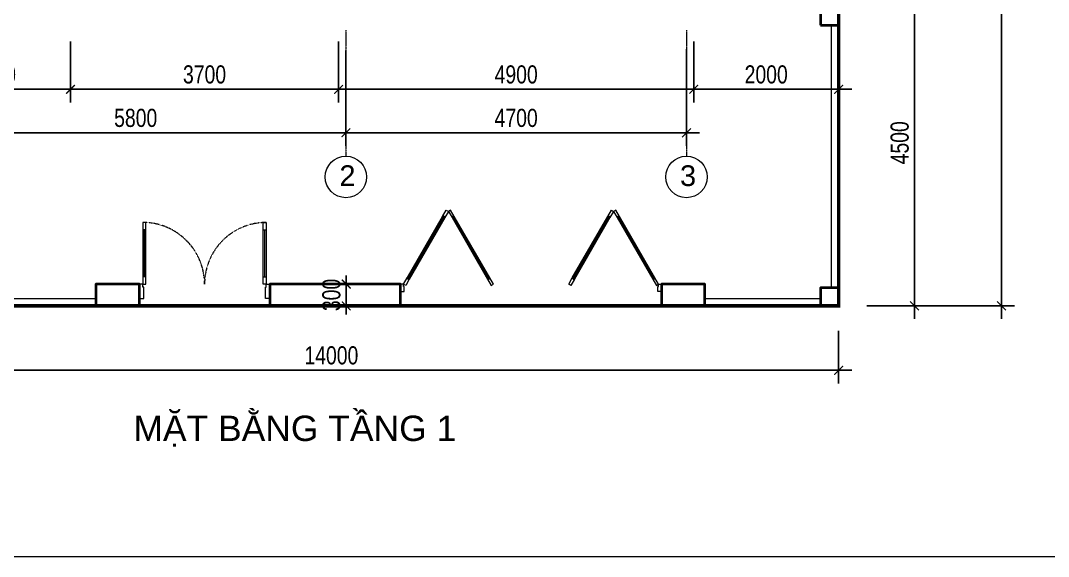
# Model space of a CAD drawing. Header units: millimetres. Extents: x 33748 to 451939, y -263262 to 62681.
# Drawn here: x 189443 to 203627, y -194383 to -186987 of the extents above; entities that cross this region are included whole.
import ezdxf
from ezdxf.enums import TextEntityAlignment as Align

# ---------------------------------------------------------------- set-up
doc = ezdxf.new("R2010")
doc.units = ezdxf.units.MM
doc.header["$PDMODE"] = 98
doc.linetypes.add('CENTER', pattern=[50.8, 31.75, -6.35, 6.35, -6.35])
doc.linetypes.add('HIDDEN', pattern=[0.375, 0.25, -0.125])
doc.layers.get('Defpoints').update_dxf_attribs({"color": 202, "lineweight": 13})
for name, color, linetype, lineweight in [('-CENTER', 143, 'CENTER', 13), ('-DOOR', 137, 'Continuous', 9), ('-KH', 143, 'Continuous', 13), ('-LINE1', 7, 'Continuous', 18), ('-RANH GIOI KHU DAT', 12, 'CENTER', 18), ('-TEXT', 7, 'Continuous', 15), ('-WALL', 4, 'Continuous', 35)]:
    doc.layers.add(name, color=color, linetype=linetype, lineweight=lineweight)
doc.layers.add('12. NET DIM', color=9, linetype='Continuous')
doc.styles.add('1', font='arial.ttf')
doc.styles.add('AVANH', font='', dxfattribs={"width": 0.8})
doc.styles.get("Standard").update_dxf_attribs({"font": 'arial.ttf'})
doc.styles.get('AVANH').set_extended_font_data('.VnAvantH')
doc.dimstyles.new('C_100A3', dxfattribs={"dimscale": 100, "dimtxt": 2.5, "dimasz": 1.2, "dimexe": 1.8, "dimexo": 0, "dimgap": 0.75, "dimtad": 1, "dimdec": 0, "dimzin": 0, "dimdsep": 46, "dimtxsty": 'AVANH', "dimblk": 'ARCHTICK', "dimcen": 0, "dimdle": 1.8, "dimclrd": 256, "dimclre": 256, "dimclrt": 7, "dimadec": 0, "dimazin": 0, "dimtfac": 0.0001, "dimtdec": 0, "dimtix": 1, "dimtmove": 2, "dimatfit": 3, "dimldrblk": 'ARCHTICK', "dimfxl": 1.8, "dimtolj": 1, "dimtzin": 0, "dimarcsym": 0})

# ---------------------------------------------------------------- blocks, each defined once
blk = doc.blocks.new('_ARCHTICK')
at = {"const_width": 0.15}
blk.add_lwpolyline([(-0.5, -0.5), (0.5, 0.5)], dxfattribs=at)
blk = doc.blocks.new('*D862')
at = {"layer": '12. NET DIM', "lineweight": -2, "transparency": 16777216}
for p, q in [((193832, -187277), (193832, -188116)), ((198732, -187277), (198732, -188116)), ((198912, -187936), (193652, -187936))]:
    blk.add_line(p, q, dxfattribs=at)
at = {"layer": 'Defpoints', "color": 0, "transparency": 16777216}
for p in [(193832, -187277), (198732, -187277), (193832, -187936)]:
    blk.add_point(p, dxfattribs=at)
at = {"layer": '12. NET DIM', "lineweight": -2, "transparency": 16777216, "xscale": 120, "yscale": 120, "zscale": 120, "rotation": 180}
blk.add_blockref('_ARCHTICK', (193832, -187936), dxfattribs=at)
at = {"layer": '12. NET DIM', "lineweight": -2, "transparency": 16777216, "xscale": 120, "yscale": 120, "zscale": 120}
blk.add_blockref('_ARCHTICK', (198732, -187936), dxfattribs=at)
at = {"layer": '12. NET DIM', "color": 7, "transparency": 16777216, "insert": (196282, -187732), "char_height": 250, "attachment_point": 5, "style": 'AVANH'}
blk.add_mtext('\\A1;4900', dxfattribs=at)
blk = doc.blocks.new('*D863')
at = {"layer": '12. NET DIM', "lineweight": -2, "transparency": 16777216}
for p, q in [((198732, -187277), (198732, -188116)), ((200732, -187277), (200732, -188116)), ((198552, -187936), (200912, -187936))]:
    blk.add_line(p, q, dxfattribs=at)
at = {"layer": 'Defpoints', "color": 0, "transparency": 16777216}
for p in [(198732, -187277), (200732, -187277), (200732, -187936)]:
    blk.add_point(p, dxfattribs=at)
at = {"layer": '12. NET DIM', "lineweight": -2, "transparency": 16777216, "xscale": 120, "yscale": 120, "zscale": 120, "rotation": 180}
blk.add_blockref('_ARCHTICK', (198732, -187936), dxfattribs=at)
at = {"layer": '12. NET DIM', "lineweight": -2, "transparency": 16777216, "xscale": 120, "yscale": 120, "zscale": 120}
blk.add_blockref('_ARCHTICK', (200732, -187936), dxfattribs=at)
at = {"layer": '12. NET DIM', "color": 7, "transparency": 16777216, "insert": (199732, -187732), "char_height": 250, "attachment_point": 5, "style": 'AVANH'}
blk.add_mtext('\\A1;2000', dxfattribs=at)
blk = doc.blocks.new('*D864')
at = {"layer": '12. NET DIM', "lineweight": -2, "transparency": 16777216}
for p, q in [((190132, -187277), (190132, -188116)), ((193832, -187277), (193832, -188116)), ((194012, -187936), (189952, -187936))]:
    blk.add_line(p, q, dxfattribs=at)
at = {"layer": 'Defpoints', "color": 0, "transparency": 16777216}
for p in [(190132, -187277), (193832, -187277), (190132, -187936)]:
    blk.add_point(p, dxfattribs=at)
at = {"layer": '12. NET DIM', "lineweight": -2, "transparency": 16777216, "xscale": 120, "yscale": 120, "zscale": 120, "rotation": 180}
blk.add_blockref('_ARCHTICK', (190132, -187936), dxfattribs=at)
at = {"layer": '12. NET DIM', "lineweight": -2, "transparency": 16777216, "xscale": 120, "yscale": 120, "zscale": 120}
blk.add_blockref('_ARCHTICK', (193832, -187936), dxfattribs=at)
at = {"layer": '12. NET DIM', "color": 7, "transparency": 16777216, "insert": (191982, -187732), "char_height": 250, "attachment_point": 5, "style": 'AVANH'}
blk.add_mtext('\\A1;3700', dxfattribs=at)
blk = doc.blocks.new('*D865')
at = {"layer": '12. NET DIM', "lineweight": -2, "transparency": 16777216}
for p, q in [((188032, -187277), (188032, -188116)), ((190132, -187277), (190132, -188116)), ((190312, -187936), (187852, -187936))]:
    blk.add_line(p, q, dxfattribs=at)
at = {"layer": 'Defpoints', "color": 0, "transparency": 16777216}
for p in [(188032, -187277), (190132, -187277), (188032, -187936)]:
    blk.add_point(p, dxfattribs=at)
at = {"layer": '12. NET DIM', "lineweight": -2, "transparency": 16777216, "xscale": 120, "yscale": 120, "zscale": 120, "rotation": 180}
blk.add_blockref('_ARCHTICK', (188032, -187936), dxfattribs=at)
at = {"layer": '12. NET DIM', "lineweight": -2, "transparency": 16777216, "xscale": 120, "yscale": 120, "zscale": 120}
blk.add_blockref('_ARCHTICK', (190132, -187936), dxfattribs=at)
at = {"layer": '12. NET DIM', "color": 7, "transparency": 16777216, "insert": (189082, -187732), "char_height": 250, "attachment_point": 5, "style": 'AVANH'}
blk.add_mtext('\\A1;2100', dxfattribs=at)
blk = doc.blocks.new('*D866')
at = {"layer": '12. NET DIM', "lineweight": -2, "transparency": 16777216}
for p, q in [((188132, -187277), (188132, -188716)), ((193932, -187402), (193932, -188716)), ((187952, -188536), (194112, -188536))]:
    blk.add_line(p, q, dxfattribs=at)
at = {"layer": 'Defpoints', "color": 0, "transparency": 16777216}
for p in [(188132, -187277), (193932, -187402), (193932, -188536)]:
    blk.add_point(p, dxfattribs=at)
at = {"layer": '12. NET DIM', "lineweight": -2, "transparency": 16777216, "xscale": 120, "yscale": 120, "zscale": 120, "rotation": 180}
blk.add_blockref('_ARCHTICK', (188132, -188536), dxfattribs=at)
at = {"layer": '12. NET DIM', "lineweight": -2, "transparency": 16777216, "xscale": 120, "yscale": 120, "zscale": 120}
blk.add_blockref('_ARCHTICK', (193932, -188536), dxfattribs=at)
at = {"layer": '12. NET DIM', "color": 7, "transparency": 16777216, "insert": (191032, -188332), "char_height": 250, "attachment_point": 5, "style": 'AVANH'}
blk.add_mtext('\\A1;5800', dxfattribs=at)
blk = doc.blocks.new('*D867')
at = {"layer": '12. NET DIM', "lineweight": -2, "transparency": 16777216}
for p, q in [((201779, -191104), (201779, -186245)), ((201122, -186425), (201959, -186425)), ((201122, -190924), (201959, -190924))]:
    blk.add_line(p, q, dxfattribs=at)
at = {"layer": 'Defpoints', "color": 0, "transparency": 16777216}
for p in [(201122, -186425), (201779, -186425), (201122, -190924)]:
    blk.add_point(p, dxfattribs=at)
at = {"layer": '12. NET DIM', "lineweight": -2, "transparency": 16777216, "xscale": 120, "yscale": 120, "zscale": 120}
for p, rotation in [((201779, -186425), 90), ((201779, -190924), 270)]:
    blk.add_blockref('_ARCHTICK', p, dxfattribs=dict(at, rotation=rotation))
at = {"layer": '12. NET DIM', "color": 7, "transparency": 16777216, "insert": (201575, -188674), "char_height": 250, "attachment_point": 5, "rotation": 90, "style": 'AVANH'}
blk.add_mtext('\\A1;4500', dxfattribs=at)
blk = doc.blocks.new('*D870')
at = {"layer": '12. NET DIM', "lineweight": -2, "transparency": 16777216}
for p, q in [((202979, -170744), (202979, -191104)), ((201122, -170924), (203159, -170924)), ((201122, -190924), (203159, -190924))]:
    blk.add_line(p, q, dxfattribs=at)
at = {"layer": 'Defpoints', "color": 0, "transparency": 16777216}
for p in [(201122, -170924), (201122, -190924), (202979, -190924)]:
    blk.add_point(p, dxfattribs=at)
at = {"layer": '12. NET DIM', "lineweight": -2, "transparency": 16777216, "xscale": 120, "yscale": 120, "zscale": 120}
for p, rotation in [((202979, -170924), 90), ((202979, -190924), 270)]:
    blk.add_blockref('_ARCHTICK', p, dxfattribs=dict(at, rotation=rotation))
at = {"layer": '12. NET DIM', "color": 7, "transparency": 16777216, "insert": (202775, -180924), "char_height": 250, "attachment_point": 5, "rotation": 90, "style": 'AVANH'}
blk.add_mtext('\\A1;20000', dxfattribs=at)
blk = doc.blocks.new('*D880')
at = {"layer": '12. NET DIM', "lineweight": -2, "transparency": 16777216}
for p, q in [((193932, -187402), (193932, -188716)), ((198632, -187383), (198632, -188716)), ((193752, -188536), (198812, -188536))]:
    blk.add_line(p, q, dxfattribs=at)
at = {"layer": 'Defpoints', "color": 0, "transparency": 16777216}
for p in [(193932, -187402), (198632, -187383), (198632, -188536)]:
    blk.add_point(p, dxfattribs=at)
at = {"layer": '12. NET DIM', "lineweight": -2, "transparency": 16777216, "xscale": 120, "yscale": 120, "zscale": 120, "rotation": 180}
blk.add_blockref('_ARCHTICK', (193932, -188536), dxfattribs=at)
at = {"layer": '12. NET DIM', "lineweight": -2, "transparency": 16777216, "xscale": 120, "yscale": 120, "zscale": 120}
blk.add_blockref('_ARCHTICK', (198632, -188536), dxfattribs=at)
at = {"layer": '12. NET DIM', "color": 7, "transparency": 16777216, "insert": (196282, -188332), "char_height": 250, "attachment_point": 5, "style": 'AVANH'}
blk.add_mtext('\\A1;4700', dxfattribs=at)
blk = doc.blocks.new('A$C617b7985')
at = {"layer": '-DOOR'}
for p, q in [((50, 187), (540, 1035)), ((570, 1018), (80, 169)), ((670, 1018), (1160, 169)), ((1191, 187), (701, 1035)), ((1281, 0), (1281, 100))]:
    blk.add_line(p, q, dxfattribs=at)
for points in [[(556, 1038), (564, 1033), (64, 167), (56, 172)], [(620, 1104), (570, 1018), (559, 1024), (564, 1033), (556, 1038), (551, 1029), (540, 1035), (590, 1122)], [(620, 1104), (670, 1018), (681, 1024), (676, 1033), (685, 1038), (690, 1029), (701, 1035), (651, 1122)], [(685, 1038), (676, 1033), (1176, 167), (1185, 172)], [(61, 180), (56, 172), (64, 167), (69, 175), (80, 169), (30, 83), (0, 100), (50, 187)], [(1180, 180), (1185, 172), (1176, 167), (1171, 175), (1160, 169), (1210, 83), (1241, 100), (1191, 187)], [(1231, 65), (1241, 65), (1241, 100), (1281, 100), (1281, 0), (1231, 0)]]:
    blk.add_lwpolyline(points, close=True, dxfattribs=at)
blk = doc.blocks.new('*D947')
at = {"layer": '12. NET DIM', "lineweight": -2, "transparency": 16777216}
for p, q in [((186732, -191269), (186732, -191994)), ((200732, -191269), (200732, -191994)), ((186552, -191814), (200912, -191814))]:
    blk.add_line(p, q, dxfattribs=at)
at = {"layer": 'Defpoints', "color": 0, "transparency": 16777216}
for p in [(186732, -191269), (200732, -191269), (200732, -191814)]:
    blk.add_point(p, dxfattribs=at)
at = {"layer": '12. NET DIM', "lineweight": -2, "transparency": 16777216, "xscale": 120, "yscale": 120, "zscale": 120, "rotation": 180}
blk.add_blockref('_ARCHTICK', (186732, -191814), dxfattribs=at)
at = {"layer": '12. NET DIM', "lineweight": -2, "transparency": 16777216, "xscale": 120, "yscale": 120, "zscale": 120}
blk.add_blockref('_ARCHTICK', (200732, -191814), dxfattribs=at)
at = {"layer": '12. NET DIM', "color": 7, "transparency": 16777216, "insert": (193732, -191609), "char_height": 250, "attachment_point": 5, "style": 'AVANH'}
blk.add_mtext('\\A1;14000', dxfattribs=at)
blk = doc.blocks.new('*D1038')
at = {"layer": '-WALL', "lineweight": -2, "transparency": 16777216}
for p, q in [((193937, -190624), (193937, -190504)), ((193937, -190624), (194117, -190624)), ((193937, -190624), (193937, -190924)), ((193937, -190924), (194117, -190924)), ((193937, -190924), (193937, -191044))]:
    blk.add_line(p, q, dxfattribs=at)
at = {"layer": 'Defpoints', "color": 0, "transparency": 16777216}
for p in [(193937, -190624), (193937, -190924), (193937, -190924)]:
    blk.add_point(p, dxfattribs=at)
at = {"layer": '-WALL', "lineweight": -2, "transparency": 16777216, "xscale": 120, "yscale": 120, "zscale": 120}
for p, rotation in [((193937, -190624), 270), ((193937, -190924), 90)]:
    blk.add_blockref('_ARCHTICK', p, dxfattribs=dict(at, rotation=rotation))
at = {"layer": '-WALL', "color": 7, "transparency": 16777216, "insert": (193733, -190774), "char_height": 250, "attachment_point": 5, "rotation": 90, "style": 'AVANH'}
blk.add_mtext('\\A1;300', dxfattribs=at)
blk = doc.blocks.new('ARCHTICK')
at = {"color": 0, "linetype": 'ByBlock', "const_width": 0.15}
blk.add_lwpolyline([(-0.5, -0.5), (0.5, 0.5)], dxfattribs=at)
blk = doc.blocks.new('*U733')
for p, q in [((-1710, 750), (-1750, 750)), ((-1730, 100), (-1730, 750)), ((-90, 750), (-50, 750)), ((-70, 100), (-70, 750)), ((-1710, 100), (-1750, 100)), ((-90, 100), (-50, 100))]:
    blk.add_line(p, q)
for points in [[(-1750, 0), (-1710, 0), (-1710, 850), (-1750, 850)], [(-50, 0), (-90, 0), (-90, 850), (-50, 850)], [(-1800, -200), (-1740, -200), (-1740, -40), (-1750, -40), (-1750, 0), (-1800, 0)], [(0, -200), (-60, -200), (-60, -40), (-50, -40), (-50, 0), (0, 0)]]:
    blk.add_lwpolyline(points, close=True)
at = {"linetype": 'HIDDEN', "ltscale": 0.1}
for centre, start, end in [((-1750, 0), 0, 90), ((-50, 0), 90, 180)]:
    blk.add_arc(centre, 850, start, end, dxfattribs=at)

msp = doc.modelspace()

# ---------------------------------------------------------------- linework, layer by layer
at = {"layer": '-CENTER', "ltscale": 0.1}
for p, q in [((193932.2, -187120.1), (193932.2, -188859.4)), ((198631.9, -187120.1), (198631.9, -188859.4))]:
    msp.add_line(p, q, dxfattribs=at)
at = {"layer": '-KH'}
for centre in [(193932.2, -189145.7), (198631.9, -189145.7)]:
    msp.add_circle(centre, 286.3, dxfattribs=at)
at = {"layer": '-LINE1', "ltscale": 10}
msp.add_line((200631.9, -190674.3), (200631.9, -187049.3), dxfattribs=at)
at = {"layer": '-LINE1'}
for p, q in [((186773.3, -190824.3), (190482.2, -190824.3)), ((198887.2, -190824.3), (200481.9, -190824.3))]:
    msp.add_line(p, q, dxfattribs=at)
at = {"layer": '-RANH GIOI KHU DAT', "linetype": 'HIDDEN', "ltscale": 10, "const_width": 50}
msp.add_lwpolyline([(200731.9, -170924.3), (181731.9, -170924.3), (181731.9, -185924.3), (186731.9, -190924.3), (200731.9, -190924.3)], close=True, dxfattribs=at)
at = {"layer": '-WALL'}
for points in [[(200481.9, -187049.3), (200731.9, -187049.3), (200731.9, -186799.3), (200481.9, -186799.3)], [(190482.2, -190924.3), (191082.2, -190924.3), (191082.2, -190624.3), (190482.2, -190624.3)], [(192882.2, -190924.3), (194687.2, -190924.3), (194687.2, -190624.3), (192882.2, -190624.3)], [(198287.2, -190924.3), (198887.2, -190924.3), (198887.2, -190624.3), (198287.2, -190624.3)], [(200481.9, -190924.3), (200731.9, -190924.3), (200731.9, -190674.3), (200481.9, -190674.3)]]:
    msp.add_lwpolyline(points, close=True, dxfattribs=at)
at = {"layer": 'Defpoints'}
msp.add_lwpolyline([(226907.2, -194382.9), (226907.2, -161118.9), (179867.2, -161118.9), (179867.2, -194382.9)], close=True, dxfattribs=at)

# ---------------------------------------------------------------- block references
at = {"layer": '-DOOR'}
msp.add_blockref('*U733', (192882.2, -190624.3), dxfattribs=at)
at = {"layer": '-WALL', "xscale": -1}
msp.add_blockref('A$C617b7985', (195967.8, -190724.3), dxfattribs=at)
at = {"layer": '-WALL'}
msp.add_blockref('A$C617b7985', (197006.6, -190724.3), dxfattribs=at)

# ---------------------------------------------------------------- texts
at = {"layer": '-TEXT', "color": 2, "style": '1'}
for s, p in [('2', (193954.1, -189127.6)), ('3', (198653.8, -189127.6))]:
    msp.add_text(s, height=286.3, dxfattribs=at).set_placement(p, align=Align.MIDDLE_CENTER)
at = {"layer": '-TEXT', "color": 4}
msp.add_text('MẶT BẰNG TẦNG 1', height=350, dxfattribs=at).set_placement((193228, -192789.7), align=Align.CENTER)

# ---------------------------------------------------------------- dimensions: what is measured, and where the dimension line sits
at = {"layer": '-WALL'}
dim = msp.add_linear_dim(base=(193937.2, -190924.3), p1=(193937.2, -190624.3), p2=(193937.2, -190924.3), angle=90, dimstyle='C_100A3', override={"dimldrblk": 'ARCHTICK'}, dxfattribs=at)
dim.commit()
dim.dimension.update_dxf_attribs({"geometry": '*D1038', "text_midpoint": (193732.9, -190774.3)})
at = {"layer": '12. NET DIM'}
for base, p1, p2, picture, middle in [((202978.9, -190924.3), (201122.2, -170924.3), (201122.2, -190924.3), '*D870', (202774.6, -180924.3)), ((201778.9, -186424.6), (201122.2, -190924.3), (201122.2, -186424.6), '*D867', (201574.6, -188674.5))]:
    dim = msp.add_linear_dim(base=base, p1=p1, p2=p2, angle=90, dimstyle='C_100A3', dxfattribs=at)
    dim.commit()
    dim.dimension.update_dxf_attribs({"geometry": picture, "text_midpoint": middle})
for base, p1, p2, picture, middle in [((188031.9, -187936.4), (190132.2, -187277), (188031.9, -187277), '*D865', (189082.1, -187732.1)), ((193932.2, -188536.4), (188131.9, -187277), (193932.2, -187401.6), '*D866', (191032.1, -188332.1)), ((190132.2, -187936.4), (193832.2, -187277), (190132.2, -187277), '*D864', (191982.2, -187732.1)), ((193832.2, -187936.4), (198731.9, -187277), (193832.2, -187277), '*D862', (196282.1, -187732.1)), ((200731.9, -187936.4), (198731.9, -187277), (200731.9, -187277), '*D863', (199731.9, -187732.1)), ((198631.9, -188536.4), (193932.2, -187401.6), (198631.9, -187382.7), '*D880', (196282.1, -188332.1)), ((200731.9, -191813.6), (186731.9, -191269.4), (200731.9, -191269.4), '*D947', (193731.9, -191609.3))]:
    dim = msp.add_linear_dim(base=base, p1=p1, p2=p2, dimstyle='C_100A3', dxfattribs=at)
    dim.commit()
    dim.dimension.update_dxf_attribs({"geometry": picture, "text_midpoint": middle})

doc.saveas('drawing.dxf')
